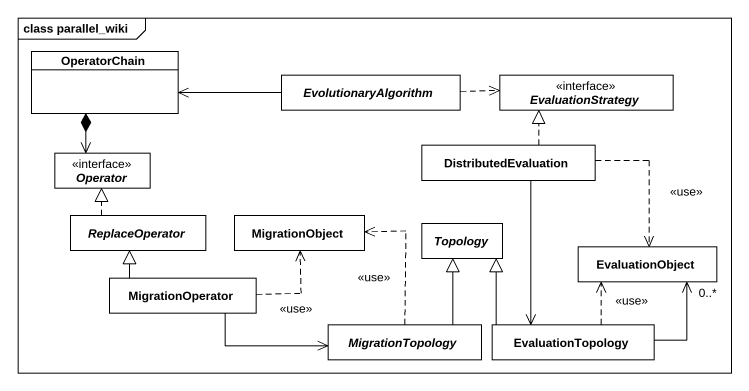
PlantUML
@startuml
mainframe class parallel_wiki
hide circle
hide empty members
class OperatorChain #FFFFFF
abstract class EvolutionaryAlgorithm #FFFFFF
interface EvaluationStrategy #FFFFFF
interface Operator #FFFFFF
class DistributedEvaluation #FFFFFF
abstract class ReplaceOperator #FFFFFF
class MigrationObject #FFFFFF
abstract class Topology #FFFFFF
class EvaluationObject #FFFFFF
class MigrationOperator #FFFFFF
abstract class MigrationTopology #FFFFFF
class EvaluationTopology #FFFFFF
OperatorChain *--> Operator
EvolutionaryAlgorithm -left-> OperatorChain
EvolutionaryAlgorithm .right.> EvaluationStrategy
DistributedEvaluation .up.|> EvaluationStrategy
DistributedEvaluation ..> EvaluationObject : <<use>>
DistributedEvaluation --> EvaluationTopology
ReplaceOperator .up.|> Operator
EvaluationObject "0..*" <-- EvaluationTopology
MigrationOperator -up-|> ReplaceOperator
MigrationOperator .right.> MigrationObject : <<use>>
MigrationOperator -right-> MigrationTopology
MigrationTopology .up.> MigrationObject : <<use>>
MigrationTopology -up-|> Topology
EvaluationTopology -up-|> Topology
EvaluationTopology .up.> EvaluationObject : <<use>>
@enduml
